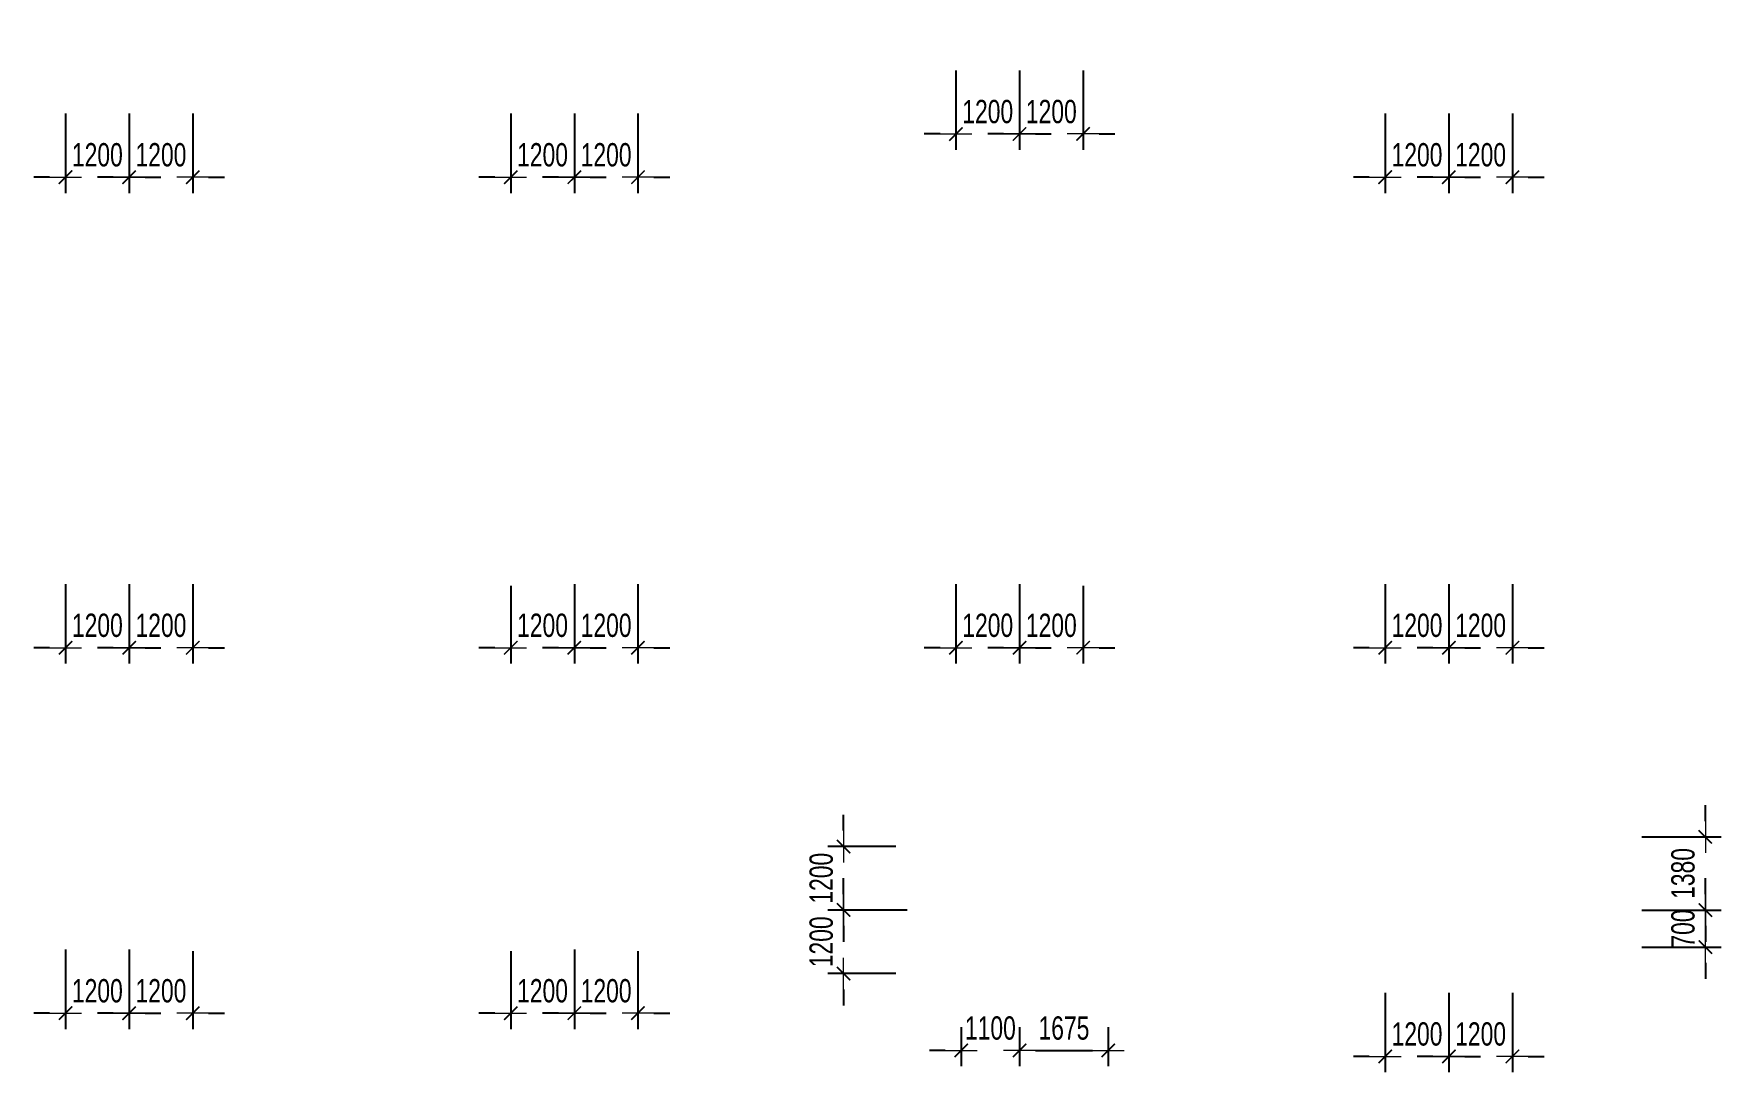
# Model space of a CAD drawing. Header units: millimetres. Extents: x -270655 to 676466, y -1281 to 105022.
# Drawn here: x 104000 to 135841, y 61636 to 81245 of the extents above; entities that cross this region are included whole.
import ezdxf

# ---------------------------------------------------------------- set-up
doc = ezdxf.new("R2010")
doc.units = ezdxf.units.MM
doc.layers.get('Defpoints').update_dxf_attribs({"color": 151, "lineweight": 9})
doc.layers.add('NDC_S_DIM', color=1, linetype='Continuous', lineweight=15)
doc.styles.add('NDC_DIM', font='', dxfattribs={"width": 0.75})
doc.styles.get('NDC_DIM').set_extended_font_data('Dotum')
doc.dimstyles.new('NDC_dim_200', dxfattribs={"dimscale": 200, "dimtxt": 2.2, "dimasz": 1.5, "dimexe": 1.5, "dimexo": 2.5, "dimgap": 1, "dimtad": 1, "dimdec": 0, "dimzin": 0, "dimdsep": 46, "dimtxsty": 'NDC_DIM', "dimblk": 'DIMMARK', "dimcen": 0.09, "dimdle": 1.2, "dimclrd": 1, "dimclre": 1, "dimclrt": 3, "dimadec": 0, "dimazin": 0, "dimtfac": 1, "dimtdec": 0, "dimtix": 1, "dimtofl": 0, "dimtmove": 0, "dimatfit": 3, "dimfxl": 6, "dimfxlon": 1, "dimtolj": 1, "dimtzin": 0, "dimarcsym": 0})

# ---------------------------------------------------------------- blocks, each defined once
blk = doc.blocks.new('DIMMARK')
at = {"layer": 'NDC_S_DIM', "color": 1}
blk.add_line((-1.5, 0), (1, 0), dxfattribs=at)
at = {"layer": 'NDC_S_DIM', "color": 2, "const_width": 0.1}
blk.add_lwpolyline([(-0.42, -0.42), (0.42, 0.42)], dxfattribs=at)
blk = doc.blocks.new('*D536')
at = {"layer": 'Defpoints', "color": 0, "transparency": 16777216}
for p in [(121500, 62987), (122600, 62987), (122600, 62049)]:
    blk.add_point(p, dxfattribs=at)
at = {"layer": 'NDC_S_DIM', "color": 1, "lineweight": -2, "transparency": 16777216}
for p, q in [((121500, 62487), (121500, 61749)), ((122600, 62487), (122600, 61749)), ((121200, 62049), (120900, 62049)), ((122900, 62049), (123200, 62049))]:
    blk.add_line(p, q, dxfattribs=at)
at = {"layer": 'NDC_S_DIM', "color": 1, "lineweight": -2, "transparency": 16777216, "xscale": 300, "yscale": 300, "zscale": 300}
blk.add_blockref('DIMMARK', (121500, 62049), dxfattribs=at)
at = {"layer": 'NDC_S_DIM', "color": 1, "lineweight": -2, "transparency": 16777216, "xscale": 300, "yscale": 300, "zscale": 300, "rotation": 180}
blk.add_blockref('DIMMARK', (122600, 62049), dxfattribs=at)
at = {"layer": 'NDC_S_DIM', "color": 3, "transparency": 16777216, "insert": (122050, 62469), "char_height": 440, "attachment_point": 5, "style": 'NDC_DIM'}
blk.add_mtext('\\A1;1100', dxfattribs=at)
blk = doc.blocks.new('*D537')
at = {"layer": 'Defpoints', "color": 0, "transparency": 16777216}
for p in [(122600, 62987), (124275, 62987), (124275, 62049)]:
    blk.add_point(p, dxfattribs=at)
at = {"layer": 'NDC_S_DIM', "color": 1, "lineweight": -2, "transparency": 16777216}
for p, q in [((122600, 62487), (122600, 61749)), ((124275, 62487), (124275, 61749)), ((122900, 62049), (123975, 62049))]:
    blk.add_line(p, q, dxfattribs=at)
at = {"layer": 'NDC_S_DIM', "color": 1, "lineweight": -2, "transparency": 16777216, "xscale": 300, "yscale": 300, "zscale": 300, "rotation": 180}
blk.add_blockref('DIMMARK', (122600, 62049), dxfattribs=at)
at = {"layer": 'NDC_S_DIM', "color": 1, "lineweight": -2, "transparency": 16777216, "xscale": 300, "yscale": 300, "zscale": 300}
blk.add_blockref('DIMMARK', (124275, 62049), dxfattribs=at)
at = {"layer": 'NDC_S_DIM', "color": 3, "transparency": 16777216, "insert": (123438, 62469), "char_height": 440, "attachment_point": 5, "style": 'NDC_DIM'}
blk.add_mtext('\\A1;1675', dxfattribs=at)
blk = doc.blocks.new('*D538')
at = {"layer": 'Defpoints', "color": 0, "transparency": 16777216}
for p in [(114200, 71545), (113000, 71320), (114200, 69652)]:
    blk.add_point(p, dxfattribs=at)
at = {"layer": 'NDC_S_DIM', "color": 1, "lineweight": -2, "transparency": 16777216}
for p, q in [((113000, 70820), (113000, 69352)), ((114200, 70852), (114200, 69352)), ((112700, 69652), (112400, 69652)), ((114500, 69652), (114800, 69652))]:
    blk.add_line(p, q, dxfattribs=at)
at = {"layer": 'NDC_S_DIM', "color": 1, "lineweight": -2, "transparency": 16777216, "xscale": 300, "yscale": 300, "zscale": 300}
blk.add_blockref('DIMMARK', (113000, 69652), dxfattribs=at)
at = {"layer": 'NDC_S_DIM', "color": 1, "lineweight": -2, "transparency": 16777216, "xscale": 300, "yscale": 300, "zscale": 300, "rotation": 180}
blk.add_blockref('DIMMARK', (114200, 69652), dxfattribs=at)
at = {"layer": 'NDC_S_DIM', "color": 3, "transparency": 16777216, "insert": (113600, 70073), "char_height": 440, "attachment_point": 5, "style": 'NDC_DIM'}
blk.add_mtext('\\A1;1200', dxfattribs=at)
blk = doc.blocks.new('*D539')
at = {"layer": 'Defpoints', "color": 0, "transparency": 16777216}
for p in [(114200, 71545), (115400, 71545), (115400, 69652)]:
    blk.add_point(p, dxfattribs=at)
at = {"layer": 'NDC_S_DIM', "color": 1, "lineweight": -2, "transparency": 16777216}
for p, q in [((114200, 70852), (114200, 69352)), ((115400, 70852), (115400, 69352)), ((113900, 69652), (113600, 69652)), ((115700, 69652), (116000, 69652))]:
    blk.add_line(p, q, dxfattribs=at)
at = {"layer": 'NDC_S_DIM', "color": 1, "lineweight": -2, "transparency": 16777216, "xscale": 300, "yscale": 300, "zscale": 300}
blk.add_blockref('DIMMARK', (114200, 69652), dxfattribs=at)
at = {"layer": 'NDC_S_DIM', "color": 1, "lineweight": -2, "transparency": 16777216, "xscale": 300, "yscale": 300, "zscale": 300, "rotation": 180}
blk.add_blockref('DIMMARK', (115400, 69652), dxfattribs=at)
at = {"layer": 'NDC_S_DIM', "color": 3, "transparency": 16777216, "insert": (114800, 70073), "char_height": 440, "attachment_point": 5, "style": 'NDC_DIM'}
blk.add_mtext('\\A1;1200', dxfattribs=at)
blk = doc.blocks.new('*D540')
at = {"layer": 'Defpoints', "color": 0, "transparency": 16777216}
for p in [(104600, 71439), (105800, 71545), (105800, 69652)]:
    blk.add_point(p, dxfattribs=at)
at = {"layer": 'NDC_S_DIM', "color": 1, "lineweight": -2, "transparency": 16777216}
for p, q in [((104600, 70852), (104600, 69352)), ((105800, 70852), (105800, 69352)), ((104300, 69652), (104000, 69652)), ((106100, 69652), (106400, 69652))]:
    blk.add_line(p, q, dxfattribs=at)
at = {"layer": 'NDC_S_DIM', "color": 1, "lineweight": -2, "transparency": 16777216, "xscale": 300, "yscale": 300, "zscale": 300}
blk.add_blockref('DIMMARK', (104600, 69652), dxfattribs=at)
at = {"layer": 'NDC_S_DIM', "color": 1, "lineweight": -2, "transparency": 16777216, "xscale": 300, "yscale": 300, "zscale": 300, "rotation": 180}
blk.add_blockref('DIMMARK', (105800, 69652), dxfattribs=at)
at = {"layer": 'NDC_S_DIM', "color": 3, "transparency": 16777216, "insert": (105200, 70073), "char_height": 440, "attachment_point": 5, "style": 'NDC_DIM'}
blk.add_mtext('\\A1;1200', dxfattribs=at)
blk = doc.blocks.new('*D541')
at = {"layer": 'Defpoints', "color": 0, "transparency": 16777216}
for p in [(105800, 71545), (107000, 71420), (107000, 69652)]:
    blk.add_point(p, dxfattribs=at)
at = {"layer": 'NDC_S_DIM', "color": 1, "lineweight": -2, "transparency": 16777216}
for p, q in [((105800, 70852), (105800, 69352)), ((107000, 70852), (107000, 69352)), ((105500, 69652), (105200, 69652)), ((107300, 69652), (107600, 69652))]:
    blk.add_line(p, q, dxfattribs=at)
at = {"layer": 'NDC_S_DIM', "color": 1, "lineweight": -2, "transparency": 16777216, "xscale": 300, "yscale": 300, "zscale": 300}
blk.add_blockref('DIMMARK', (105800, 69652), dxfattribs=at)
at = {"layer": 'NDC_S_DIM', "color": 1, "lineweight": -2, "transparency": 16777216, "xscale": 300, "yscale": 300, "zscale": 300, "rotation": 180}
blk.add_blockref('DIMMARK', (107000, 69652), dxfattribs=at)
at = {"layer": 'NDC_S_DIM', "color": 3, "transparency": 16777216, "insert": (106400, 70073), "char_height": 440, "attachment_point": 5, "style": 'NDC_DIM'}
blk.add_mtext('\\A1;1200', dxfattribs=at)
blk = doc.blocks.new('*D542')
at = {"layer": 'Defpoints', "color": 0, "transparency": 16777216}
for p in [(120766, 65900), (119280, 64700), (121639, 64700)]:
    blk.add_point(p, dxfattribs=at)
at = {"layer": 'NDC_S_DIM', "color": 1, "lineweight": -2, "transparency": 16777216}
for p, q in [((119280, 66200), (119280, 66500)), ((120266, 65900), (118980, 65900)), ((120480, 64700), (118980, 64700)), ((119280, 64400), (119280, 64100))]:
    blk.add_line(p, q, dxfattribs=at)
at = {"layer": 'NDC_S_DIM', "color": 1, "lineweight": -2, "transparency": 16777216, "xscale": 300, "yscale": 300, "zscale": 300}
for p, rotation in [((119280, 65900), 270), ((119280, 64700), 90)]:
    blk.add_blockref('DIMMARK', p, dxfattribs=dict(at, rotation=rotation))
at = {"layer": 'NDC_S_DIM', "color": 3, "transparency": 16777216, "insert": (118860, 65300), "char_height": 440, "attachment_point": 5, "rotation": 90, "style": 'NDC_DIM'}
blk.add_mtext('\\A1;1200', dxfattribs=at)
blk = doc.blocks.new('*D543')
at = {"layer": 'Defpoints', "color": 0, "transparency": 16777216}
for p in [(121639, 64700), (119280, 63500), (120766, 63500)]:
    blk.add_point(p, dxfattribs=at)
at = {"layer": 'NDC_S_DIM', "color": 1, "lineweight": -2, "transparency": 16777216}
for p, q in [((119280, 65000), (119280, 65300)), ((120480, 64700), (118980, 64700)), ((120266, 63500), (118980, 63500)), ((119280, 63200), (119280, 62900))]:
    blk.add_line(p, q, dxfattribs=at)
at = {"layer": 'NDC_S_DIM', "color": 1, "lineweight": -2, "transparency": 16777216, "xscale": 300, "yscale": 300, "zscale": 300}
for p, rotation in [((119280, 64700), 270), ((119280, 63500), 90)]:
    blk.add_blockref('DIMMARK', p, dxfattribs=dict(at, rotation=rotation))
at = {"layer": 'NDC_S_DIM', "color": 3, "transparency": 16777216, "insert": (118860, 64100), "char_height": 440, "attachment_point": 5, "rotation": 90, "style": 'NDC_DIM'}
blk.add_mtext('\\A1;1200', dxfattribs=at)
blk = doc.blocks.new('*D548')
at = {"layer": 'Defpoints', "color": 0, "transparency": 16777216}
for p in [(114200, 64645), (113000, 64420), (114200, 62752)]:
    blk.add_point(p, dxfattribs=at)
at = {"layer": 'NDC_S_DIM', "color": 1, "lineweight": -2, "transparency": 16777216}
for p, q in [((113000, 63920), (113000, 62452)), ((114200, 63952), (114200, 62452)), ((112700, 62752), (112400, 62752)), ((114500, 62752), (114800, 62752))]:
    blk.add_line(p, q, dxfattribs=at)
at = {"layer": 'NDC_S_DIM', "color": 1, "lineweight": -2, "transparency": 16777216, "xscale": 300, "yscale": 300, "zscale": 300}
blk.add_blockref('DIMMARK', (113000, 62752), dxfattribs=at)
at = {"layer": 'NDC_S_DIM', "color": 1, "lineweight": -2, "transparency": 16777216, "xscale": 300, "yscale": 300, "zscale": 300, "rotation": 180}
blk.add_blockref('DIMMARK', (114200, 62752), dxfattribs=at)
at = {"layer": 'NDC_S_DIM', "color": 3, "transparency": 16777216, "insert": (113600, 63173), "char_height": 440, "attachment_point": 5, "style": 'NDC_DIM'}
blk.add_mtext('\\A1;1200', dxfattribs=at)
blk = doc.blocks.new('*D549')
at = {"layer": 'Defpoints', "color": 0, "transparency": 16777216}
for p in [(114200, 64645), (115400, 64420), (115400, 62752)]:
    blk.add_point(p, dxfattribs=at)
at = {"layer": 'NDC_S_DIM', "color": 1, "lineweight": -2, "transparency": 16777216}
for p, q in [((114200, 63952), (114200, 62452)), ((115400, 63920), (115400, 62452)), ((113900, 62752), (113600, 62752)), ((115700, 62752), (116000, 62752))]:
    blk.add_line(p, q, dxfattribs=at)
at = {"layer": 'NDC_S_DIM', "color": 1, "lineweight": -2, "transparency": 16777216, "xscale": 300, "yscale": 300, "zscale": 300}
blk.add_blockref('DIMMARK', (114200, 62752), dxfattribs=at)
at = {"layer": 'NDC_S_DIM', "color": 1, "lineweight": -2, "transparency": 16777216, "xscale": 300, "yscale": 300, "zscale": 300, "rotation": 180}
blk.add_blockref('DIMMARK', (115400, 62752), dxfattribs=at)
at = {"layer": 'NDC_S_DIM', "color": 3, "transparency": 16777216, "insert": (114800, 63173), "char_height": 440, "attachment_point": 5, "style": 'NDC_DIM'}
blk.add_mtext('\\A1;1200', dxfattribs=at)
blk = doc.blocks.new('*D550')
at = {"layer": 'Defpoints', "color": 0, "transparency": 16777216}
for p in [(104600, 64645), (105800, 64645), (105800, 62752)]:
    blk.add_point(p, dxfattribs=at)
at = {"layer": 'NDC_S_DIM', "color": 1, "lineweight": -2, "transparency": 16777216}
for p, q in [((104600, 63952), (104600, 62452)), ((105800, 63952), (105800, 62452)), ((104300, 62752), (104000, 62752)), ((106100, 62752), (106400, 62752))]:
    blk.add_line(p, q, dxfattribs=at)
at = {"layer": 'NDC_S_DIM', "color": 1, "lineweight": -2, "transparency": 16777216, "xscale": 300, "yscale": 300, "zscale": 300}
blk.add_blockref('DIMMARK', (104600, 62752), dxfattribs=at)
at = {"layer": 'NDC_S_DIM', "color": 1, "lineweight": -2, "transparency": 16777216, "xscale": 300, "yscale": 300, "zscale": 300, "rotation": 180}
blk.add_blockref('DIMMARK', (105800, 62752), dxfattribs=at)
at = {"layer": 'NDC_S_DIM', "color": 3, "transparency": 16777216, "insert": (105200, 63173), "char_height": 440, "attachment_point": 5, "style": 'NDC_DIM'}
blk.add_mtext('\\A1;1200', dxfattribs=at)
blk = doc.blocks.new('*D551')
at = {"layer": 'Defpoints', "color": 0, "transparency": 16777216}
for p in [(105800, 64645), (107000, 64420), (107000, 62752)]:
    blk.add_point(p, dxfattribs=at)
at = {"layer": 'NDC_S_DIM', "color": 1, "lineweight": -2, "transparency": 16777216}
for p, q in [((105800, 63952), (105800, 62452)), ((107000, 63920), (107000, 62452)), ((105500, 62752), (105200, 62752)), ((107300, 62752), (107600, 62752))]:
    blk.add_line(p, q, dxfattribs=at)
at = {"layer": 'NDC_S_DIM', "color": 1, "lineweight": -2, "transparency": 16777216, "xscale": 300, "yscale": 300, "zscale": 300}
blk.add_blockref('DIMMARK', (105800, 62752), dxfattribs=at)
at = {"layer": 'NDC_S_DIM', "color": 1, "lineweight": -2, "transparency": 16777216, "xscale": 300, "yscale": 300, "zscale": 300, "rotation": 180}
blk.add_blockref('DIMMARK', (107000, 62752), dxfattribs=at)
at = {"layer": 'NDC_S_DIM', "color": 3, "transparency": 16777216, "insert": (106400, 63173), "char_height": 440, "attachment_point": 5, "style": 'NDC_DIM'}
blk.add_mtext('\\A1;1200', dxfattribs=at)
blk = doc.blocks.new('*D558')
at = {"layer": 'Defpoints', "color": 0, "transparency": 16777216}
for p in [(104600, 80429), (105800, 80429), (105800, 78536)]:
    blk.add_point(p, dxfattribs=at)
at = {"layer": 'NDC_S_DIM', "color": 1, "lineweight": -2, "transparency": 16777216}
for p, q in [((104600, 79736), (104600, 78236)), ((105800, 79736), (105800, 78236)), ((104300, 78536), (104000, 78536)), ((106100, 78536), (106400, 78536))]:
    blk.add_line(p, q, dxfattribs=at)
at = {"layer": 'NDC_S_DIM', "color": 1, "lineweight": -2, "transparency": 16777216, "xscale": 300, "yscale": 300, "zscale": 300}
blk.add_blockref('DIMMARK', (104600, 78536), dxfattribs=at)
at = {"layer": 'NDC_S_DIM', "color": 1, "lineweight": -2, "transparency": 16777216, "xscale": 300, "yscale": 300, "zscale": 300, "rotation": 180}
blk.add_blockref('DIMMARK', (105800, 78536), dxfattribs=at)
at = {"layer": 'NDC_S_DIM', "color": 3, "transparency": 16777216, "insert": (105200, 78957), "char_height": 440, "attachment_point": 5, "style": 'NDC_DIM'}
blk.add_mtext('\\A1;1200', dxfattribs=at)
blk = doc.blocks.new('*D559')
at = {"layer": 'Defpoints', "color": 0, "transparency": 16777216}
for p in [(105800, 80429), (107000, 80429), (107000, 78536)]:
    blk.add_point(p, dxfattribs=at)
at = {"layer": 'NDC_S_DIM', "color": 1, "lineweight": -2, "transparency": 16777216}
for p, q in [((105800, 79736), (105800, 78236)), ((107000, 79736), (107000, 78236)), ((105500, 78536), (105200, 78536)), ((107300, 78536), (107600, 78536))]:
    blk.add_line(p, q, dxfattribs=at)
at = {"layer": 'NDC_S_DIM', "color": 1, "lineweight": -2, "transparency": 16777216, "xscale": 300, "yscale": 300, "zscale": 300}
blk.add_blockref('DIMMARK', (105800, 78536), dxfattribs=at)
at = {"layer": 'NDC_S_DIM', "color": 1, "lineweight": -2, "transparency": 16777216, "xscale": 300, "yscale": 300, "zscale": 300, "rotation": 180}
blk.add_blockref('DIMMARK', (107000, 78536), dxfattribs=at)
at = {"layer": 'NDC_S_DIM', "color": 3, "transparency": 16777216, "insert": (106400, 78957), "char_height": 440, "attachment_point": 5, "style": 'NDC_DIM'}
blk.add_mtext('\\A1;1200', dxfattribs=at)
blk = doc.blocks.new('*D560')
at = {"layer": 'Defpoints', "color": 0, "transparency": 16777216}
for p in [(113000, 80429), (114200, 80429), (114200, 78536)]:
    blk.add_point(p, dxfattribs=at)
at = {"layer": 'NDC_S_DIM', "color": 1, "lineweight": -2, "transparency": 16777216}
for p, q in [((113000, 79736), (113000, 78236)), ((114200, 79736), (114200, 78236)), ((112700, 78536), (112400, 78536)), ((114500, 78536), (114800, 78536))]:
    blk.add_line(p, q, dxfattribs=at)
at = {"layer": 'NDC_S_DIM', "color": 1, "lineweight": -2, "transparency": 16777216, "xscale": 300, "yscale": 300, "zscale": 300}
blk.add_blockref('DIMMARK', (113000, 78536), dxfattribs=at)
at = {"layer": 'NDC_S_DIM', "color": 1, "lineweight": -2, "transparency": 16777216, "xscale": 300, "yscale": 300, "zscale": 300, "rotation": 180}
blk.add_blockref('DIMMARK', (114200, 78536), dxfattribs=at)
at = {"layer": 'NDC_S_DIM', "color": 3, "transparency": 16777216, "insert": (113600, 78957), "char_height": 440, "attachment_point": 5, "style": 'NDC_DIM'}
blk.add_mtext('\\A1;1200', dxfattribs=at)
blk = doc.blocks.new('*D561')
at = {"layer": 'Defpoints', "color": 0, "transparency": 16777216}
for p in [(114200, 80429), (115400, 80429), (115400, 78536)]:
    blk.add_point(p, dxfattribs=at)
at = {"layer": 'NDC_S_DIM', "color": 1, "lineweight": -2, "transparency": 16777216}
for p, q in [((114200, 79736), (114200, 78236)), ((115400, 79736), (115400, 78236)), ((113900, 78536), (113600, 78536)), ((115700, 78536), (116000, 78536))]:
    blk.add_line(p, q, dxfattribs=at)
at = {"layer": 'NDC_S_DIM', "color": 1, "lineweight": -2, "transparency": 16777216, "xscale": 300, "yscale": 300, "zscale": 300}
blk.add_blockref('DIMMARK', (114200, 78536), dxfattribs=at)
at = {"layer": 'NDC_S_DIM', "color": 1, "lineweight": -2, "transparency": 16777216, "xscale": 300, "yscale": 300, "zscale": 300, "rotation": 180}
blk.add_blockref('DIMMARK', (115400, 78536), dxfattribs=at)
at = {"layer": 'NDC_S_DIM', "color": 3, "transparency": 16777216, "insert": (114800, 78957), "char_height": 440, "attachment_point": 5, "style": 'NDC_DIM'}
blk.add_mtext('\\A1;1200', dxfattribs=at)
blk = doc.blocks.new('*D562')
at = {"layer": 'Defpoints', "color": 0, "transparency": 16777216}
for p in [(122600, 81245), (121400, 81133), (122600, 79352)]:
    blk.add_point(p, dxfattribs=at)
at = {"layer": 'NDC_S_DIM', "color": 1, "lineweight": -2, "transparency": 16777216}
for p, q in [((121400, 80552), (121400, 79052)), ((122600, 80552), (122600, 79052)), ((121100, 79352), (120800, 79352)), ((122900, 79352), (123200, 79352))]:
    blk.add_line(p, q, dxfattribs=at)
at = {"layer": 'NDC_S_DIM', "color": 1, "lineweight": -2, "transparency": 16777216, "xscale": 300, "yscale": 300, "zscale": 300}
blk.add_blockref('DIMMARK', (121400, 79352), dxfattribs=at)
at = {"layer": 'NDC_S_DIM', "color": 1, "lineweight": -2, "transparency": 16777216, "xscale": 300, "yscale": 300, "zscale": 300, "rotation": 180}
blk.add_blockref('DIMMARK', (122600, 79352), dxfattribs=at)
at = {"layer": 'NDC_S_DIM', "color": 3, "transparency": 16777216, "insert": (122000, 79773), "char_height": 440, "attachment_point": 5, "style": 'NDC_DIM'}
blk.add_mtext('\\A1;1200', dxfattribs=at)
blk = doc.blocks.new('*D563')
at = {"layer": 'Defpoints', "color": 0, "transparency": 16777216}
for p in [(122600, 81245), (123800, 81245), (123800, 79352)]:
    blk.add_point(p, dxfattribs=at)
at = {"layer": 'NDC_S_DIM', "color": 1, "lineweight": -2, "transparency": 16777216}
for p, q in [((122600, 80552), (122600, 79052)), ((123800, 80552), (123800, 79052)), ((122300, 79352), (122000, 79352)), ((124100, 79352), (124400, 79352))]:
    blk.add_line(p, q, dxfattribs=at)
at = {"layer": 'NDC_S_DIM', "color": 1, "lineweight": -2, "transparency": 16777216, "xscale": 300, "yscale": 300, "zscale": 300}
blk.add_blockref('DIMMARK', (122600, 79352), dxfattribs=at)
at = {"layer": 'NDC_S_DIM', "color": 1, "lineweight": -2, "transparency": 16777216, "xscale": 300, "yscale": 300, "zscale": 300, "rotation": 180}
blk.add_blockref('DIMMARK', (123800, 79352), dxfattribs=at)
at = {"layer": 'NDC_S_DIM', "color": 3, "transparency": 16777216, "insert": (123200, 79773), "char_height": 440, "attachment_point": 5, "style": 'NDC_DIM'}
blk.add_mtext('\\A1;1200', dxfattribs=at)
blk = doc.blocks.new('*D564')
at = {"layer": 'Defpoints', "color": 0, "transparency": 16777216}
for p in [(129500, 80429), (130700, 80429), (130700, 78536)]:
    blk.add_point(p, dxfattribs=at)
at = {"layer": 'NDC_S_DIM', "color": 1, "lineweight": -2, "transparency": 16777216}
for p, q in [((129500, 79736), (129500, 78236)), ((130700, 79736), (130700, 78236)), ((129200, 78536), (128900, 78536)), ((131000, 78536), (131300, 78536))]:
    blk.add_line(p, q, dxfattribs=at)
at = {"layer": 'NDC_S_DIM', "color": 1, "lineweight": -2, "transparency": 16777216, "xscale": 300, "yscale": 300, "zscale": 300}
blk.add_blockref('DIMMARK', (129500, 78536), dxfattribs=at)
at = {"layer": 'NDC_S_DIM', "color": 1, "lineweight": -2, "transparency": 16777216, "xscale": 300, "yscale": 300, "zscale": 300, "rotation": 180}
blk.add_blockref('DIMMARK', (130700, 78536), dxfattribs=at)
at = {"layer": 'NDC_S_DIM', "color": 3, "transparency": 16777216, "insert": (130100, 78957), "char_height": 440, "attachment_point": 5, "style": 'NDC_DIM'}
blk.add_mtext('\\A1;1200', dxfattribs=at)
blk = doc.blocks.new('*D565')
at = {"layer": 'Defpoints', "color": 0, "transparency": 16777216}
for p in [(130700, 80429), (131900, 80429), (131900, 78536)]:
    blk.add_point(p, dxfattribs=at)
at = {"layer": 'NDC_S_DIM', "color": 1, "lineweight": -2, "transparency": 16777216}
for p, q in [((130700, 79736), (130700, 78236)), ((131900, 79736), (131900, 78236)), ((130400, 78536), (130100, 78536)), ((132200, 78536), (132500, 78536))]:
    blk.add_line(p, q, dxfattribs=at)
at = {"layer": 'NDC_S_DIM', "color": 1, "lineweight": -2, "transparency": 16777216, "xscale": 300, "yscale": 300, "zscale": 300}
blk.add_blockref('DIMMARK', (130700, 78536), dxfattribs=at)
at = {"layer": 'NDC_S_DIM', "color": 1, "lineweight": -2, "transparency": 16777216, "xscale": 300, "yscale": 300, "zscale": 300, "rotation": 180}
blk.add_blockref('DIMMARK', (131900, 78536), dxfattribs=at)
at = {"layer": 'NDC_S_DIM', "color": 3, "transparency": 16777216, "insert": (131300, 78957), "char_height": 440, "attachment_point": 5, "style": 'NDC_DIM'}
blk.add_mtext('\\A1;1200', dxfattribs=at)
blk = doc.blocks.new('*D568')
at = {"layer": 'Defpoints', "color": 0, "transparency": 16777216}
for p in [(121400, 71545), (122600, 71545), (122600, 69652)]:
    blk.add_point(p, dxfattribs=at)
at = {"layer": 'NDC_S_DIM', "color": 1, "lineweight": -2, "transparency": 16777216}
for p, q in [((121400, 70852), (121400, 69352)), ((122600, 70852), (122600, 69352)), ((121100, 69652), (120800, 69652)), ((122900, 69652), (123200, 69652))]:
    blk.add_line(p, q, dxfattribs=at)
at = {"layer": 'NDC_S_DIM', "color": 1, "lineweight": -2, "transparency": 16777216, "xscale": 300, "yscale": 300, "zscale": 300}
blk.add_blockref('DIMMARK', (121400, 69652), dxfattribs=at)
at = {"layer": 'NDC_S_DIM', "color": 1, "lineweight": -2, "transparency": 16777216, "xscale": 300, "yscale": 300, "zscale": 300, "rotation": 180}
blk.add_blockref('DIMMARK', (122600, 69652), dxfattribs=at)
at = {"layer": 'NDC_S_DIM', "color": 3, "transparency": 16777216, "insert": (122000, 70073), "char_height": 440, "attachment_point": 5, "style": 'NDC_DIM'}
blk.add_mtext('\\A1;1200', dxfattribs=at)
blk = doc.blocks.new('*D569')
at = {"layer": 'Defpoints', "color": 0, "transparency": 16777216}
for p in [(122600, 71545), (123800, 71320), (123800, 69652)]:
    blk.add_point(p, dxfattribs=at)
at = {"layer": 'NDC_S_DIM', "color": 1, "lineweight": -2, "transparency": 16777216}
for p, q in [((122600, 70852), (122600, 69352)), ((123800, 70820), (123800, 69352)), ((122300, 69652), (122000, 69652)), ((124100, 69652), (124400, 69652))]:
    blk.add_line(p, q, dxfattribs=at)
at = {"layer": 'NDC_S_DIM', "color": 1, "lineweight": -2, "transparency": 16777216, "xscale": 300, "yscale": 300, "zscale": 300}
blk.add_blockref('DIMMARK', (122600, 69652), dxfattribs=at)
at = {"layer": 'NDC_S_DIM', "color": 1, "lineweight": -2, "transparency": 16777216, "xscale": 300, "yscale": 300, "zscale": 300, "rotation": 180}
blk.add_blockref('DIMMARK', (123800, 69652), dxfattribs=at)
at = {"layer": 'NDC_S_DIM', "color": 3, "transparency": 16777216, "insert": (123200, 70073), "char_height": 440, "attachment_point": 5, "style": 'NDC_DIM'}
blk.add_mtext('\\A1;1200', dxfattribs=at)
blk = doc.blocks.new('*D570')
at = {"layer": 'Defpoints', "color": 0, "transparency": 16777216}
for p in [(129500, 71545), (130700, 71545), (130700, 69652)]:
    blk.add_point(p, dxfattribs=at)
at = {"layer": 'NDC_S_DIM', "color": 1, "lineweight": -2, "transparency": 16777216}
for p, q in [((129500, 70852), (129500, 69352)), ((130700, 70852), (130700, 69352)), ((129200, 69652), (128900, 69652)), ((131000, 69652), (131300, 69652))]:
    blk.add_line(p, q, dxfattribs=at)
at = {"layer": 'NDC_S_DIM', "color": 1, "lineweight": -2, "transparency": 16777216, "xscale": 300, "yscale": 300, "zscale": 300}
blk.add_blockref('DIMMARK', (129500, 69652), dxfattribs=at)
at = {"layer": 'NDC_S_DIM', "color": 1, "lineweight": -2, "transparency": 16777216, "xscale": 300, "yscale": 300, "zscale": 300, "rotation": 180}
blk.add_blockref('DIMMARK', (130700, 69652), dxfattribs=at)
at = {"layer": 'NDC_S_DIM', "color": 3, "transparency": 16777216, "insert": (130100, 70073), "char_height": 440, "attachment_point": 5, "style": 'NDC_DIM'}
blk.add_mtext('\\A1;1200', dxfattribs=at)
blk = doc.blocks.new('*D571')
at = {"layer": 'Defpoints', "color": 0, "transparency": 16777216}
for p in [(130700, 71545), (131900, 71600), (131900, 69652)]:
    blk.add_point(p, dxfattribs=at)
at = {"layer": 'NDC_S_DIM', "color": 1, "lineweight": -2, "transparency": 16777216}
for p, q in [((130700, 70852), (130700, 69352)), ((131900, 70852), (131900, 69352)), ((130400, 69652), (130100, 69652)), ((132200, 69652), (132500, 69652))]:
    blk.add_line(p, q, dxfattribs=at)
at = {"layer": 'NDC_S_DIM', "color": 1, "lineweight": -2, "transparency": 16777216, "xscale": 300, "yscale": 300, "zscale": 300}
blk.add_blockref('DIMMARK', (130700, 69652), dxfattribs=at)
at = {"layer": 'NDC_S_DIM', "color": 1, "lineweight": -2, "transparency": 16777216, "xscale": 300, "yscale": 300, "zscale": 300, "rotation": 180}
blk.add_blockref('DIMMARK', (131900, 69652), dxfattribs=at)
at = {"layer": 'NDC_S_DIM', "color": 3, "transparency": 16777216, "insert": (131300, 70073), "char_height": 440, "attachment_point": 5, "style": 'NDC_DIM'}
blk.add_mtext('\\A1;1200', dxfattribs=at)
blk = doc.blocks.new('*D584')
at = {"layer": 'Defpoints', "color": 0, "transparency": 16777216}
for p in [(129500, 63829), (130700, 63829), (130700, 61936)]:
    blk.add_point(p, dxfattribs=at)
at = {"layer": 'NDC_S_DIM', "color": 1, "lineweight": -2, "transparency": 16777216}
for p, q in [((129500, 63136), (129500, 61636)), ((130700, 63136), (130700, 61636)), ((129200, 61936), (128900, 61936)), ((131000, 61936), (131300, 61936))]:
    blk.add_line(p, q, dxfattribs=at)
at = {"layer": 'NDC_S_DIM', "color": 1, "lineweight": -2, "transparency": 16777216, "xscale": 300, "yscale": 300, "zscale": 300}
blk.add_blockref('DIMMARK', (129500, 61936), dxfattribs=at)
at = {"layer": 'NDC_S_DIM', "color": 1, "lineweight": -2, "transparency": 16777216, "xscale": 300, "yscale": 300, "zscale": 300, "rotation": 180}
blk.add_blockref('DIMMARK', (130700, 61936), dxfattribs=at)
at = {"layer": 'NDC_S_DIM', "color": 3, "transparency": 16777216, "insert": (130100, 62357), "char_height": 440, "attachment_point": 5, "style": 'NDC_DIM'}
blk.add_mtext('\\A1;1200', dxfattribs=at)
blk = doc.blocks.new('*D585')
at = {"layer": 'Defpoints', "color": 0, "transparency": 16777216}
for p in [(130700, 63829), (131900, 63829), (131900, 61936)]:
    blk.add_point(p, dxfattribs=at)
at = {"layer": 'NDC_S_DIM', "color": 1, "lineweight": -2, "transparency": 16777216}
for p, q in [((130700, 63136), (130700, 61636)), ((131900, 63136), (131900, 61636)), ((130400, 61936), (130100, 61936)), ((132200, 61936), (132500, 61936))]:
    blk.add_line(p, q, dxfattribs=at)
at = {"layer": 'NDC_S_DIM', "color": 1, "lineweight": -2, "transparency": 16777216, "xscale": 300, "yscale": 300, "zscale": 300}
blk.add_blockref('DIMMARK', (130700, 61936), dxfattribs=at)
at = {"layer": 'NDC_S_DIM', "color": 1, "lineweight": -2, "transparency": 16777216, "xscale": 300, "yscale": 300, "zscale": 300, "rotation": 180}
blk.add_blockref('DIMMARK', (131900, 61936), dxfattribs=at)
at = {"layer": 'NDC_S_DIM', "color": 3, "transparency": 16777216, "insert": (131300, 62357), "char_height": 440, "attachment_point": 5, "style": 'NDC_DIM'}
blk.add_mtext('\\A1;1200', dxfattribs=at)
blk = doc.blocks.new('*D732')
at = {"layer": 'Defpoints', "color": 0, "transparency": 16777216}
for p in [(132057, 64700), (135541, 64700), (131900, 64000)]:
    blk.add_point(p, dxfattribs=at)
at = {"layer": 'NDC_S_DIM', "color": 1, "lineweight": -2, "transparency": 16777216}
for p, q in [((135541, 65000), (135541, 65300)), ((134341, 64700), (135841, 64700)), ((134341, 64000), (135841, 64000)), ((135541, 63700), (135541, 63400))]:
    blk.add_line(p, q, dxfattribs=at)
at = {"layer": 'NDC_S_DIM', "color": 1, "lineweight": -2, "transparency": 16777216, "xscale": 300, "yscale": 300, "zscale": 300}
for p, rotation in [((135541, 64700), 270), ((135541, 64000), 90)]:
    blk.add_blockref('DIMMARK', p, dxfattribs=dict(at, rotation=rotation))
at = {"layer": 'NDC_S_DIM', "color": 3, "transparency": 16777216, "insert": (135120, 64350), "char_height": 440, "attachment_point": 5, "rotation": 90, "style": 'NDC_DIM'}
blk.add_mtext('\\A1;700', dxfattribs=at)
blk = doc.blocks.new('*D733')
at = {"layer": 'Defpoints', "color": 0, "transparency": 16777216}
for p in [(130980, 66080), (135541, 66080), (132057, 64700)]:
    blk.add_point(p, dxfattribs=at)
at = {"layer": 'NDC_S_DIM', "color": 1, "lineweight": -2, "transparency": 16777216}
for p, q in [((135541, 66380), (135541, 66680)), ((134341, 66080), (135841, 66080)), ((134341, 64700), (135841, 64700)), ((135541, 64400), (135541, 64100))]:
    blk.add_line(p, q, dxfattribs=at)
at = {"layer": 'NDC_S_DIM', "color": 1, "lineweight": -2, "transparency": 16777216, "xscale": 300, "yscale": 300, "zscale": 300}
for p, rotation in [((135541, 66080), 270), ((135541, 64700), 90)]:
    blk.add_blockref('DIMMARK', p, dxfattribs=dict(at, rotation=rotation))
at = {"layer": 'NDC_S_DIM', "color": 3, "transparency": 16777216, "insert": (135120, 65390), "char_height": 440, "attachment_point": 5, "rotation": 90, "style": 'NDC_DIM'}
blk.add_mtext('\\A1;1380', dxfattribs=at)

msp = doc.modelspace()

# ---------------------------------------------------------------- dimensions: what is measured, and where the dimension line sits
at = {"layer": 'NDC_S_DIM'}
for base, p1, p2, picture, middle in [((122600, 79352.3), (121400, 81133.5), (122600, 81245.1), '*D562', (122000, 79772.6)), ((123800, 79352.3), (122600, 81245.1), (123800, 81245.1), '*D563', (123200, 79772.6)), ((105800, 78536.4), (104600, 80429.2), (105800, 80429.2), '*D558', (105200, 78956.7)), ((107000, 78536.4), (105800, 80429.2), (107000, 80429.2), '*D559', (106400, 78956.7)), ((114200, 78536.4), (113000, 80429.2), (114200, 80429.2), '*D560', (113600, 78956.7)), ((115400, 78536.4), (114200, 80429.2), (115400, 80429.2), '*D561', (114800, 78956.7)), ((130700, 78536.4), (129500, 80429.2), (130700, 80429.2), '*D564', (130100, 78956.7)), ((131900, 78536.4), (130700, 80429.2), (131900, 80429.2), '*D565', (131300, 78956.7)), ((105800, 69652.3), (104600, 71439.4), (105800, 71545.1), '*D540', (105200, 70072.6)), ((107000, 69652.3), (105800, 71545.1), (107000, 71420.4), '*D541', (106400, 70072.6)), ((114200, 69652.3), (113000, 71320), (114200, 71545.1), '*D538', (113600, 70072.6)), ((115400, 69652.3), (114200, 71545.1), (115400, 71545.1), '*D539', (114800, 70072.6)), ((122600, 69652.3), (121400, 71545.1), (122600, 71545.1), '*D568', (122000, 70072.6)), ((123800, 69652.3), (122600, 71545.1), (123800, 71320), '*D569', (123200, 70072.6)), ((130700, 69652.3), (129500, 71545.1), (130700, 71545.1), '*D570', (130100, 70072.6)), ((131900, 69652.3), (130700, 71545.1), (131900, 71600), '*D571', (131300, 70072.6)), ((105800, 62752.3), (104600, 64645.1), (105800, 64645.1), '*D550', (105200, 63172.6)), ((107000, 62752.3), (105800, 64645.1), (107000, 64420), '*D551', (106400, 63172.6)), ((114200, 62752.3), (113000, 64420), (114200, 64645.1), '*D548', (113600, 63172.6)), ((115400, 62752.3), (114200, 64645.1), (115400, 64420), '*D549', (114800, 63172.6)), ((130700, 61936.4), (129500, 63829.2), (130700, 63829.2), '*D584', (130100, 62356.7)), ((131900, 61936.4), (130700, 63829.2), (131900, 63829.2), '*D585', (131300, 62356.7)), ((122600, 62048.8), (121500.1, 62987.1), (122600, 62987.1), '*D536', (122050.1, 62469.1)), ((124275.1, 62048.8), (122600, 62987.1), (124275.1, 62987.1), '*D537', (123437.6, 62469.1))]:
    dim = msp.add_linear_dim(base=base, p1=p1, p2=p2, dimstyle='NDC_dim_200', dxfattribs=at)
    dim.commit()
    dim.dimension.update_dxf_attribs({"geometry": picture, "text_midpoint": middle})
for base, p1, p2, picture, middle in [((135540.5, 66079.6), (132056.6, 64700), (130980, 66079.6), '*D733', (135120.2, 65389.8)), ((135540.5, 64700), (131900, 64000.2), (132056.6, 64700), '*D732', (135120.2, 64350.1))]:
    dim = msp.add_linear_dim(base=base, p1=p1, p2=p2, angle=90, dimstyle='NDC_dim_200', dxfattribs=at)
    dim.commit()
    dim.dimension.update_dxf_attribs({"geometry": picture, "text_midpoint": middle})
for base, p1, p2, picture, middle in [((119280.2, 64700), (120765.6, 65900), (121639.3, 64700), '*D542', (118859.9, 65300)), ((119280.2, 63500), (121639.3, 64700), (120765.6, 63500), '*D543', (118859.9, 64100))]:
    dim = msp.add_linear_dim(base=base, p1=p1, p2=p2, angle=90, dimstyle='NDC_dim_200', override={"dimtmove": 1}, dxfattribs=at)
    dim.commit()
    dim.dimension.update_dxf_attribs({"geometry": picture, "text_midpoint": middle})

doc.saveas('drawing.dxf')
